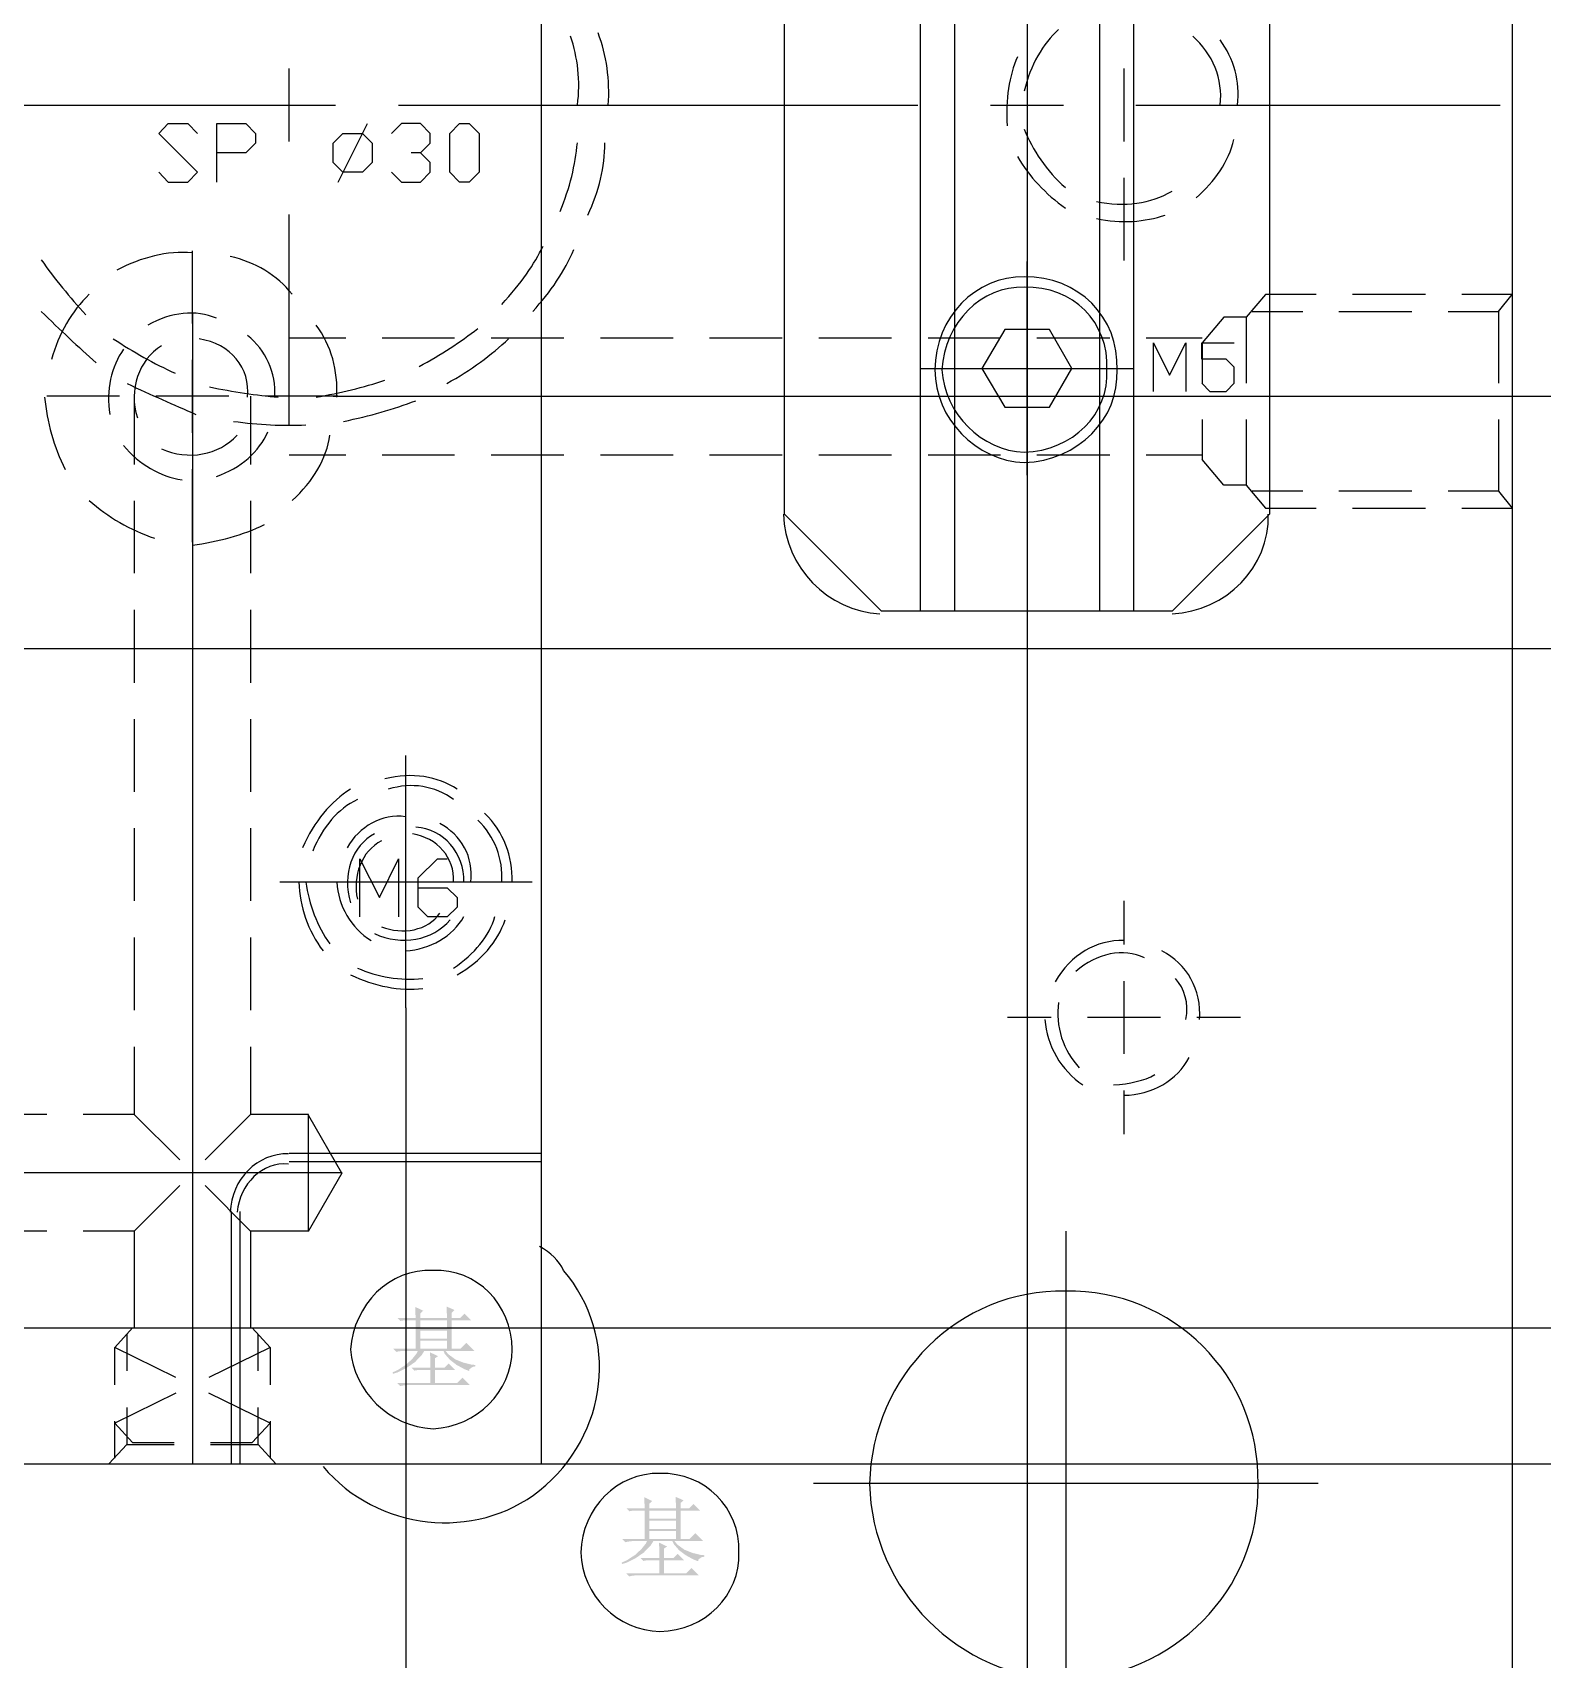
# Model space of a CAD drawing. Header units: inches. Extents: x 2 to 1172, y 492 to 1320.
# Drawn here: x 263.1 to 341, y 1001.5 to 1085.5 of the extents above; entities that cross this region are included whole.
import ezdxf

# ---------------------------------------------------------------- set-up
doc = ezdxf.new("R2010")
doc.units = ezdxf.units.IN
doc.header["$MEASUREMENT"] = 0

# ---------------------------------------------------------------- blocks, each defined once
blk = doc.blocks.new('AHH1270-500010_1')
at = {"transparency": 33554687}
h = blk.add_hatch(color=4, dxfattribs=at)
h.paths.add_polyline_path([(283.045, 1017.619), (283.045, 1017.783), (283.035, 1018.083), (283.026, 1018.219), (283.444, 1018.037), (283.299, 1017.909), (283.299, 1017.618), (283.717, 1017.618), (283.953, 1017.854), (284.299, 1017.51), (283.299, 1017.51), (283.299, 1016.04), (283.735, 1016.04), (284.044, 1016.348), (284.462, 1015.932), (282.973, 1015.932), (283.127, 1015.749), (283.49, 1015.487), (283.7, 1015.403), (283.907, 1015.322), (284.317, 1015.222), (284.517, 1015.204), (284.517, 1015.132), (284.372, 1015.103), (284.209, 1014.986), (284.189, 1014.894), (283.953, 1014.986), (283.544, 1015.208), (283.372, 1015.341), (283.2, 1015.472), (282.944, 1015.767), (282.863, 1015.932), (281.882, 1015.932), (281.745, 1015.713), (281.391, 1015.345), (281.173, 1015.196), (280.954, 1015.045), (280.5, 1014.821), (280.263, 1014.749), (280.245, 1014.821), (280.518, 1014.949), (280.949, 1015.228), (281.109, 1015.377), (281.268, 1015.527), (281.49, 1015.804), (281.554, 1015.932), (280.882, 1015.932), (280.763, 1015.932), (280.545, 1015.903), (280.445, 1015.877), (280.282, 1016.04), (281.426, 1016.04), (281.426, 1017.51), (280.845, 1017.51), (280.646, 1017.473), (280.5, 1017.618), (281.426, 1017.618), (281.426, 1017.764), (281.417, 1018.054), (281.408, 1018.2), (281.827, 1018.001), (281.682, 1017.874), (281.682, 1017.618), (283.045, 1017.618)])
h.paths.add_polyline_path([(281.681, 1017.509), (281.682, 1017.091), (283.045, 1017.091), (283.045, 1017.51), (281.682, 1017.51)])
h.paths.add_polyline_path([(281.681, 1016.982), (281.682, 1016.565), (283.045, 1016.565), (283.045, 1016.981), (281.682, 1016.981)])
h.paths.add_polyline_path([(281.681, 1016.455), (281.682, 1016.04), (283.045, 1016.04), (283.045, 1016.455), (281.682, 1016.455)])
for points in [[(282.19, 1015.057), (282.191, 1015.284), (282.182, 1015.685), (282.173, 1015.857), (282.59, 1015.657), (282.426, 1015.549), (282.426, 1015.057), (282.918, 1015.057), (283.136, 1015.275), (283.462, 1014.949), (282.426, 1014.949), (282.426, 1014.277), (283.572, 1014.277), (283.845, 1014.548), (284.226, 1014.167), (281.082, 1014.167), (280.963, 1014.167), (280.745, 1014.14), (280.646, 1014.112), (280.481, 1014.277), (282.191, 1014.277), (282.191, 1014.949), (281.572, 1014.949), (281.373, 1014.912), (281.228, 1015.057)], [(294.005, 1005.242), (294.005, 1005.468), (293.996, 1005.869), (293.987, 1006.041), (294.406, 1005.843), (294.241, 1005.733), (294.241, 1005.241), (294.732, 1005.241), (294.95, 1005.46), (295.278, 1005.133), (294.241, 1005.133), (294.241, 1004.461), (295.387, 1004.461), (295.66, 1004.734), (296.041, 1004.351), (292.897, 1004.351), (292.778, 1004.351), (292.56, 1004.325), (292.46, 1004.298), (292.297, 1004.461), (294.005, 1004.461), (294.005, 1005.133), (293.388, 1005.133), (293.188, 1005.096), (293.042, 1005.241)]]:
    blk.add_hatch(color=4, dxfattribs=at).paths.add_polyline_path(points)
h = blk.add_hatch(color=4, dxfattribs=at)
h.paths.add_polyline_path([(294.86, 1007.803), (294.86, 1007.967), (294.851, 1008.267), (294.842, 1008.404), (295.259, 1008.221), (295.113, 1008.095), (295.113, 1007.802), (295.532, 1007.802), (295.768, 1008.04), (296.114, 1007.694), (295.113, 1007.694), (295.113, 1006.224), (295.55, 1006.224), (295.86, 1006.534), (296.277, 1006.116), (294.787, 1006.116), (294.941, 1005.933), (295.305, 1005.671), (295.514, 1005.589), (295.724, 1005.507), (296.131, 1005.406), (296.332, 1005.389), (296.332, 1005.316), (296.186, 1005.289), (296.023, 1005.17), (296.005, 1005.08), (295.768, 1005.17), (295.36, 1005.394), (295.186, 1005.525), (295.014, 1005.656), (294.761, 1005.953), (294.677, 1006.116), (293.696, 1006.116), (293.56, 1005.898), (293.205, 1005.529), (292.987, 1005.38), (292.769, 1005.229), (292.315, 1005.007), (292.079, 1004.935), (292.06, 1005.007), (292.333, 1005.133), (292.765, 1005.412), (292.923, 1005.561), (293.083, 1005.711), (293.306, 1005.988), (293.368, 1006.116), (292.696, 1006.116), (292.579, 1006.116), (292.361, 1006.089), (292.26, 1006.061), (292.097, 1006.224), (293.243, 1006.224), (293.243, 1007.694), (292.661, 1007.694), (292.46, 1007.657), (292.315, 1007.802), (293.243, 1007.802), (293.243, 1007.95), (293.234, 1008.24), (293.223, 1008.386), (293.641, 1008.185), (293.496, 1008.058), (293.496, 1007.802), (294.86, 1007.802)])
h.paths.add_polyline_path([(293.496, 1007.694), (293.496, 1007.276), (294.86, 1007.276), (294.86, 1007.694), (293.496, 1007.694)])
h.paths.add_polyline_path([(293.496, 1007.167), (293.496, 1006.749), (294.86, 1006.749), (294.86, 1007.167), (293.496, 1007.167)])
h.paths.add_polyline_path([(293.496, 1006.64), (293.496, 1006.224), (294.86, 1006.224), (294.86, 1006.639), (293.496, 1006.639)])
at = {"color": 4, "transparency": 33554687}
for points in [[(337.997, 1230.383), (337.997, 930.001)], [(187.805, 1010.106), (287.933, 1010.106), (287.933, 1150.277), (187.805, 1150.277), (187.805, 1010.106)], [(307.458, 1104.168), (307.458, 1054.105)], [(309.232, 1104.168), (309.232, 1054.105)], [(312.974, 1104.168), (312.974, 1054.105)], [(316.716, 1104.168), (316.716, 1054.105)], [(318.471, 1104.168), (318.471, 1054.105)], [(300.453, 1099.15), (300.453, 1059.106)], [(325.494, 1059.106), (325.494, 1099.15)], [(317.975, 1082.071), (317.975, 1078.312)], [(317.975, 1076.432), (317.975, 1072.176)], [(300.453, 1059.106), (305.454, 1054.105)], [(320.475, 1054.105), (325.494, 1059.106)], [(305.454, 1054.105), (320.475, 1054.105)], [(317.975, 1039.137), (317.975, 1036.885)], [(317.975, 1035.005), (317.975, 1031.245)], [(314.215, 1033.125), (311.963, 1033.125)], [(319.854, 1033.125), (316.095, 1033.125)], [(323.987, 1033.125), (321.734, 1033.125)], [(317.975, 1029.365), (317.975, 1027.113)], [(287.933, 1026.12), (274.916, 1026.12)], [(287.933, 1025.677), (274.916, 1025.677)], [(271.919, 1023.123), (271.919, 1010.106)], [(272.362, 1023.123), (272.362, 1010.106)]]:
    blk.add_lwpolyline(points, dxfattribs=at)
at = {"color": 5, "transparency": 33554687}
for points in [[(274.916, 1078.312), (274.916, 1082.071)], [(258.405, 1080.192), (269.294, 1080.192)], [(273.036, 1080.192), (276.796, 1080.192)], [(280.555, 1080.192), (291.444, 1080.192)], [(268.177, 1076.733), (268.673, 1076.219), (269.684, 1076.219), (270.181, 1076.733), (268.177, 1078.72), (268.673, 1079.234), (269.684, 1079.234), (270.181, 1078.72)], [(271.174, 1076.219), (271.174, 1079.234), (272.681, 1079.234), (273.178, 1078.72), (273.178, 1078.223), (272.681, 1077.727), (271.174, 1077.727)], [(277.434, 1076.219), (278.942, 1079.234)], [(281.69, 1077.727), (282.187, 1078.223), (282.187, 1078.72), (281.69, 1079.234), (280.697, 1079.234), (280.183, 1078.72)], [(283.694, 1076.219), (283.198, 1076.733), (283.198, 1078.72), (283.694, 1079.234), (284.191, 1079.234), (284.705, 1078.72), (284.705, 1076.733), (284.191, 1076.219), (283.694, 1076.219)], [(277.682, 1076.733), (277.186, 1077.23), (277.186, 1078.223), (277.682, 1078.72), (278.693, 1078.72), (279.19, 1078.223), (279.19, 1077.23), (278.693, 1076.733), (277.682, 1076.733)], [(280.183, 1076.733), (280.697, 1076.219), (281.69, 1076.219), (282.187, 1076.733), (282.187, 1077.23), (281.69, 1077.727), (281.194, 1077.727)], [(274.916, 1063.663), (274.916, 1074.552)]]:
    blk.add_lwpolyline(points, dxfattribs=at)
at = {"color": 1, "transparency": 33554687}
for points in [[(258.53, 1080.192), (277.292, 1080.192)], [(281.052, 1080.192), (284.812, 1080.192)], [(288.571, 1080.192), (307.334, 1080.192)], [(311.094, 1080.192), (314.853, 1080.192)], [(318.595, 1080.192), (337.376, 1080.192)], [(337.997, 1065.171), (368.375, 1065.171)], [(312.974, 1054.105), (312.974, 923.669)], [(228.842, 1052.154), (366.46, 1052.154)], [(280.928, 1033.622), (280.928, 921.559)], [(254.397, 1017.111), (368.038, 1017.111)], [(287.933, 1010.106), (356.032, 1010.106), (362.026, 1005.087), (368.038, 1005.087)]]:
    blk.add_lwpolyline(points, dxfattribs=at)
at = {"color": 2, "transparency": 33554687}
for points in [[(269.915, 1068.93), (269.915, 1072.672)], [(327.888, 1070.42), (325.281, 1070.42), (324.288, 1069.25)], [(325.281, 1070.42), (324.288, 1069.25)], [(325.281, 1070.42), (324.288, 1069.25)], [(333.528, 1070.42), (329.768, 1070.42)], [(337.997, 1070.42), (335.407, 1070.42)], [(337.305, 1069.551), (337.997, 1070.42)], [(269.915, 1069.48), (269.915, 1010.106)], [(323.135, 1069.25), (322.018, 1067.92)], [(324.288, 1069.25), (323.135, 1069.25)], [(324.288, 1069.25), (324.288, 1065.845)], [(324.288, 1069.25), (324.288, 1065.845)], [(324.288, 1069.25), (324.288, 1065.845)], [(324.59, 1069.551), (327.196, 1069.551)], [(329.059, 1069.551), (332.818, 1069.551)], [(334.698, 1069.551), (337.305, 1069.551)], [(337.305, 1069.551), (337.305, 1065.845)], [(277.824, 1068.168), (274.916, 1068.168)], [(283.446, 1068.168), (279.704, 1068.168)], [(289.086, 1068.168), (285.326, 1068.168)], [(294.725, 1068.168), (290.965, 1068.168)], [(300.347, 1068.168), (296.587, 1068.168)], [(305.986, 1068.168), (302.227, 1068.168)], [(311.608, 1068.168), (307.866, 1068.168)], [(317.248, 1068.168), (313.488, 1068.168)], [(322.018, 1068.168), (319.127, 1068.168)], [(322.018, 1067.92), (322.018, 1065.845)], [(269.915, 1063.291), (269.915, 1067.051)], [(266.155, 1065.171), (262.413, 1065.171)], [(266.918, 1065.171), (266.918, 1061.659)], [(271.795, 1065.171), (268.035, 1065.171)], [(272.912, 1065.171), (272.912, 1061.659)], [(277.416, 1065.171), (273.675, 1065.171)], [(277.186, 1065.171), (337.997, 1065.171)], [(322.018, 1063.965), (322.018, 1061.908)], [(324.288, 1063.965), (324.288, 1060.578)], [(324.288, 1063.965), (324.288, 1060.578)], [(324.288, 1063.965), (324.288, 1060.578)], [(337.305, 1063.965), (337.305, 1060.276)], [(274.916, 1062.156), (277.824, 1062.156)], [(279.704, 1062.156), (283.446, 1062.156)], [(285.326, 1062.156), (289.086, 1062.156)], [(290.965, 1062.156), (294.725, 1062.156)], [(296.587, 1062.156), (300.347, 1062.156)], [(302.227, 1062.156), (305.986, 1062.156)], [(307.866, 1062.156), (311.608, 1062.156)], [(313.488, 1062.156), (317.248, 1062.156)], [(319.127, 1062.156), (322.018, 1062.156)], [(323.135, 1060.578), (322.018, 1061.908)], [(269.915, 1057.651), (269.915, 1061.411)], [(324.288, 1060.578), (323.135, 1060.578)], [(324.288, 1060.578), (325.281, 1059.407)], [(324.288, 1060.578), (325.281, 1059.407)], [(324.288, 1060.578), (325.281, 1059.407)], [(327.196, 1060.276), (324.59, 1060.276)], [(332.818, 1060.276), (329.059, 1060.276)], [(337.305, 1060.276), (334.698, 1060.276)], [(337.305, 1060.276), (337.997, 1059.407)], [(266.918, 1059.78), (266.918, 1056.038)], [(272.912, 1059.78), (272.912, 1056.038)], [(325.281, 1059.407), (327.888, 1059.407)], [(325.281, 1059.407), (327.888, 1059.407)], [(329.768, 1059.407), (333.528, 1059.407)], [(329.768, 1059.407), (333.528, 1059.407)], [(335.407, 1059.407), (337.997, 1059.407)], [(335.407, 1059.407), (337.997, 1059.407)], [(266.918, 1054.158), (266.918, 1050.398)], [(272.912, 1054.158), (272.912, 1050.398)], [(266.918, 1048.518), (266.918, 1044.759)], [(272.912, 1048.518), (272.912, 1044.759)], [(266.918, 1042.897), (266.918, 1039.137)], [(272.912, 1042.897), (272.912, 1039.137)], [(266.918, 1037.257), (266.918, 1033.497)], [(272.912, 1037.257), (272.912, 1033.497)], [(266.918, 1031.618), (266.918, 1028.124)], [(272.912, 1031.618), (272.912, 1028.124)], [(262.413, 1028.124), (258.654, 1028.124)], [(266.918, 1028.124), (264.275, 1028.124)], [(266.918, 1028.124), (269.259, 1025.783)], [(272.912, 1028.124), (270.571, 1025.783)], [(275.909, 1028.124), (272.912, 1028.124)], [(275.909, 1022.112), (275.909, 1028.124)], [(275.909, 1028.071), (277.612, 1025.109)], [(277.647, 1025.109), (187.805, 1025.109)], [(275.909, 1022.112), (277.647, 1025.109)], [(269.259, 1024.453), (266.918, 1022.112)], [(270.571, 1024.453), (272.912, 1022.112)], [(262.413, 1022.112), (258.654, 1022.112)], [(266.918, 1022.112), (264.275, 1022.112)], [(266.918, 1022.112), (266.918, 1017.111)], [(275.909, 1022.112), (272.912, 1022.112)], [(272.912, 1022.112), (272.912, 1017.111)], [(265.907, 1016.1), (266.829, 1017.111)], [(266.829, 1017.111), (268.975, 1017.111)], [(270.855, 1017.111), (273.001, 1017.111)], [(273.001, 1017.111), (273.923, 1016.1)], [(266.528, 1016.81), (266.528, 1014.894)], [(273.302, 1014.894), (273.302, 1016.81)], [(269.064, 1014.557), (265.907, 1016.1)], [(265.907, 1014.185), (265.907, 1016.1)], [(273.923, 1016.1), (270.766, 1014.557)], [(273.923, 1016.1), (273.923, 1014.185)], [(269.064, 1013.741), (265.907, 1012.199)], [(266.528, 1013.014), (266.528, 1011.099)], [(273.923, 1012.199), (270.766, 1013.741)], [(273.302, 1011.099), (273.302, 1013.014)], [(265.907, 1010.39), (265.907, 1012.305)], [(265.907, 1012.199), (266.829, 1011.206)], [(273.001, 1011.206), (273.923, 1012.199)], [(273.923, 1012.305), (273.923, 1010.39)], [(265.605, 1010.106), (266.528, 1011.099)], [(266.528, 1011.099), (268.975, 1011.099)], [(266.829, 1011.206), (268.975, 1011.206)], [(270.855, 1011.206), (273.001, 1011.206)], [(270.855, 1011.099), (273.302, 1011.099)], [(273.302, 1011.099), (274.224, 1010.106)]]:
    blk.add_lwpolyline(points, dxfattribs=at)
at = {"color": 6, "transparency": 33554687}
for points in [[(312.974, 1061.11), (312.974, 1072.123)], [(311.821, 1068.611), (310.65, 1066.607), (311.821, 1064.603), (314.126, 1064.603), (315.279, 1066.607), (314.126, 1068.611), (311.821, 1068.611)], [(319.5, 1065.419), (319.5, 1067.92), (320.333, 1066.253), (321.167, 1067.92), (321.167, 1065.419)], [(322, 1065.845), (322.408, 1065.419), (323.242, 1065.419), (323.667, 1065.845), (323.667, 1066.678), (323.242, 1067.086), (322, 1067.086), (322, 1067.92), (323.667, 1067.92)], [(307.458, 1066.607), (318.471, 1066.607)], [(280.928, 1033.622), (280.928, 1046.638)], [(278.551, 1038.321), (278.551, 1041.318), (279.562, 1039.314), (280.555, 1041.318), (280.555, 1038.321)], [(281.566, 1039.811), (283.056, 1039.811), (283.57, 1039.314), (283.57, 1038.818), (283.056, 1038.321), (282.063, 1038.321), (281.566, 1038.818), (281.566, 1040.325), (282.559, 1041.318), (283.056, 1041.318)], [(274.419, 1040.13), (287.436, 1040.13)], [(314.978, 1022.112), (314.978, 996.078)], [(327.994, 1009.095), (301.961, 1009.095)]]:
    blk.add_lwpolyline(points, dxfattribs=at)
at = {"color": 5, "transparency": 33554687}
for points in [[(289.777, 1080.192), (289.95, 1081.432), (289.797, 1082.662), (289.423, 1083.738)], [(291.373, 1080.192), (291.452, 1081.48), (291.302, 1082.758), (290.841, 1083.916)], [(288.891, 1074.694), (289.382, 1075.923), (289.684, 1077.125), (289.777, 1078.241)], [(290.309, 1074.517), (290.894, 1075.751), (291.191, 1077.004), (291.196, 1078.241)], [(285.876, 1069.906), (286.862, 1070.991), (287.578, 1072.003), (288.004, 1072.921)], [(287.472, 1069.551), (288.411, 1070.56), (289.118, 1071.635), (289.6, 1072.743)], [(262.112, 1072.211), (262.811, 1071.24), (263.588, 1070.274), (264.417, 1069.374)], [(262.112, 1069.551), (263.099, 1068.594), (264.036, 1067.711), (264.949, 1066.891)], [(281.619, 1066.714), (282.731, 1067.302), (283.764, 1067.987), (284.634, 1068.664)], [(265.836, 1068.132), (266.865, 1067.467), (267.939, 1066.847), (269.028, 1066.359)], [(283.038, 1065.827), (284.302, 1066.53), (285.335, 1067.299), (286.23, 1068.132)], [(266.545, 1065.827), (267.781, 1065.247), (268.963, 1064.737), (270.092, 1064.231)], [(276.299, 1065.118), (277.546, 1065.355), (278.757, 1065.62), (279.846, 1066.004)], [(270.802, 1065.65), (272.008, 1065.413), (273.233, 1065.222), (274.348, 1065.118)], [(277.718, 1063.876), (279.063, 1064.149), (280.296, 1064.518), (281.442, 1064.94)], [(272.043, 1063.876), (273.325, 1063.703), (274.61, 1063.629), (275.767, 1063.699)]]:
    blk.add_open_spline(points, degree=3, dxfattribs=at)
at = {"color": 4, "transparency": 33554687}
for points in [[(314.605, 1084.093), (313.792, 1083.373), (313.138, 1082.24), (312.832, 1080.901)], [(322.94, 1080.192), (323.092, 1081.541), (322.562, 1082.831), (321.521, 1083.738)], [(323.827, 1080.192), (323.993, 1081.404), (323.629, 1082.583), (322.94, 1083.561)], [(312.477, 1082.674), (312.049, 1081.715), (311.865, 1080.495), (311.945, 1079.128)], [(312.832, 1078.95), (313.259, 1077.886), (313.975, 1076.791), (314.96, 1075.935)], [(321.699, 1075.403), (322.675, 1076.252), (323.37, 1077.272), (323.65, 1078.418)], [(312.477, 1077.532), (313.097, 1076.502), (313.936, 1075.597), (314.96, 1074.871)], [(316.556, 1075.226), (317.992, 1074.916), (319.375, 1075.102), (320.457, 1075.758)], [(316.556, 1074.339), (317.826, 1074.071), (319.056, 1074.163), (320.103, 1074.517)], [(300.418, 1059.088), (300.463, 1056.347), (302.705, 1054.106), (305.383, 1053.945)], [(320.457, 1053.945), (323.254, 1054.106), (325.495, 1056.347), (325.423, 1059.088)], [(317.975, 1037.097), (316.555, 1037.141), (315.232, 1036.378), (314.428, 1034.969)], [(319.039, 1036.211), (317.936, 1036.728), (316.582, 1036.443), (315.492, 1035.501)], [(321.876, 1033.019), (321.991, 1034.567), (321.227, 1035.889), (319.925, 1036.565)], [(321.167, 1033.019), (321.34, 1033.88), (321.093, 1034.602), (320.635, 1035.147)], [(314.605, 1033.905), (314.42, 1032.698), (314.85, 1031.384), (315.669, 1030.536)], [(313.896, 1033.019), (313.98, 1031.705), (314.744, 1030.383), (315.847, 1029.649)], [(317.975, 1029.117), (319.416, 1029.131), (320.739, 1029.894), (321.344, 1031.068)], [(317.443, 1029.649), (318.269, 1029.712), (319.019, 1029.86), (319.571, 1030.181)], [(274.88, 1026.102), (273.271, 1026.127), (271.927, 1024.782), (271.866, 1023.087)], [(274.88, 1025.57), (273.515, 1025.687), (272.367, 1024.539), (272.22, 1023.087)]]:
    blk.add_open_spline(points, degree=3, dxfattribs=at)
at = {"color": 2, "transparency": 33554687}
for points in [[(269.915, 1072.566), (268.606, 1072.687), (267.311, 1072.34), (266.013, 1071.679)], [(275.058, 1070.438), (274.302, 1071.419), (273.141, 1072.09), (271.866, 1072.389)], [(264.595, 1070.438), (263.682, 1069.555), (263.011, 1068.394), (262.644, 1067.068)], [(271.156, 1069.196), (270.094, 1069.649), (268.828, 1069.516), (267.609, 1068.842)], [(274.171, 1065.118), (274.23, 1066.397), (273.712, 1067.56), (272.752, 1068.31)], [(277.363, 1065.118), (277.434, 1066.495), (277.087, 1067.79), (276.299, 1068.842)], [(266.368, 1067.6), (265.724, 1066.721), (265.459, 1065.476), (265.659, 1064.231)], [(268.319, 1067.778), (267.16, 1067.05), (266.603, 1065.52), (267.077, 1064.053)], [(272.752, 1065.118), (272.928, 1066.635), (271.881, 1067.882), (270.27, 1068.132)], [(262.289, 1065.118), (262.414, 1063.859), (262.761, 1062.564), (263.353, 1061.393)], [(271.156, 1061.039), (272.415, 1061.459), (273.361, 1062.311), (273.816, 1063.344)], [(266.368, 1062.635), (267.158, 1061.659), (268.26, 1061.023), (269.383, 1060.861)], [(268.319, 1062.457), (269.685, 1061.847), (271.288, 1062.13), (272.22, 1063.167)], [(275.058, 1059.797), (276.166, 1060.799), (276.837, 1061.96), (277.009, 1063.167)], [(264.595, 1059.797), (265.546, 1058.935), (266.707, 1058.265), (267.964, 1057.847)], [(269.915, 1057.492), (271.242, 1057.668), (272.537, 1058.015), (273.639, 1058.556)]]:
    blk.add_open_spline(points, degree=3, dxfattribs=at)
at = {"color": 6, "transparency": 33554687}
for points in [[(317.62, 1066.536), (317.735, 1063.995), (315.606, 1061.866), (312.832, 1061.748), (310.352, 1061.866), (308.223, 1063.995), (308.221, 1066.536), (308.223, 1069.248), (310.352, 1071.378), (312.832, 1071.325), (315.606, 1071.378), (317.735, 1069.248), (317.62, 1066.536)], [(317.088, 1066.536), (317.235, 1064.271), (315.329, 1062.366), (312.832, 1062.28), (310.629, 1062.366), (308.724, 1064.271), (308.575, 1066.536), (308.724, 1068.972), (310.629, 1070.877), (312.832, 1070.793), (315.329, 1070.877), (317.235, 1068.972), (317.088, 1066.536)]]:
    blk.add_open_spline(points, degree=3, knots=[0, 0, 0, 0, 1, 1, 1, 2, 2, 2, 3, 3, 3, 4, 4, 4, 4], dxfattribs=at)
for points in [[(278.073, 1044.901), (277.063, 1044.268), (276.206, 1043.247), (275.59, 1041.886)], [(283.57, 1044.901), (282.57, 1045.563), (281.257, 1045.795), (279.846, 1045.433)], [(283.393, 1044.369), (282.422, 1045.07), (281.228, 1045.281), (280.023, 1044.901)], [(278.427, 1044.369), (277.416, 1043.894), (276.636, 1042.965), (276.122, 1041.708)], [(280.91, 1043.482), (279.686, 1043.651), (278.529, 1042.983), (277.895, 1041.886)], [(284.28, 1040.112), (284.443, 1041.398), (283.775, 1042.555), (282.684, 1043.127)], [(285.876, 1040.112), (285.945, 1041.323), (285.53, 1042.463), (284.634, 1043.304)], [(286.408, 1040.112), (286.445, 1041.441), (285.989, 1042.694), (284.989, 1043.659)], [(279.314, 1042.595), (278.174, 1042.019), (277.617, 1040.489), (278.073, 1039.048)], [(283.393, 1040.112), (283.441, 1041.361), (282.569, 1042.401), (281.265, 1042.595)], [(283.925, 1040.112), (283.942, 1041.604), (282.895, 1042.851), (281.442, 1042.95)], [(279.669, 1042.24), (278.634, 1041.707), (278.17, 1040.432), (278.427, 1039.226)], [(275.412, 1040.112), (275.431, 1038.852), (275.887, 1037.598), (276.654, 1036.565)], [(275.767, 1040.112), (275.932, 1038.969), (276.346, 1037.83), (277.009, 1036.92)], [(277.363, 1040.112), (277.434, 1038.894), (278.102, 1037.737), (279.137, 1037.097)], [(279.314, 1037.452), (280.699, 1036.816), (282.302, 1037.099), (283.216, 1038.162)], [(279.669, 1037.807), (280.739, 1037.371), (282.075, 1037.607), (282.684, 1038.516)], [(280.91, 1036.565), (282.19, 1036.642), (283.347, 1037.31), (283.925, 1038.339)], [(283.393, 1035.679), (284.461, 1036.399), (285.24, 1037.328), (285.521, 1038.339)], [(283.57, 1035.324), (284.813, 1036.024), (285.67, 1037.046), (286.053, 1038.162)], [(278.427, 1035.679), (279.454, 1035.222), (280.648, 1035.012), (281.797, 1035.147)], [(278.073, 1035.324), (279.306, 1034.73), (280.619, 1034.498), (281.797, 1034.615)]]:
    blk.add_open_spline(points, degree=3, dxfattribs=at)
at = {"color": 4, "transparency": 33554687}
for points, knots in [([(276.654, 1009.964), (279.453, 1006.653), (284.494, 1006.095), (287.826, 1008.723), (291.401, 1011.625), (291.959, 1016.666), (289.068, 1020.073), (288.825, 1020.58), (288.407, 1020.998), (287.826, 1021.314)], [0, 0, 0, 0, 1, 1, 1, 2, 2, 2, 3, 3, 3, 3]), ([(286.408, 1015.994), (286.413, 1013.84), (284.585, 1012.012), (282.329, 1011.915), (280.076, 1012.012), (278.248, 1013.84), (278.073, 1015.994), (278.248, 1018.349), (280.076, 1020.177), (282.329, 1020.073), (284.585, 1020.177), (286.413, 1018.349), (286.408, 1015.994)], [0, 0, 0, 0, 1, 1, 1, 2, 2, 2, 3, 3, 3, 4, 4, 4, 4]), ([(324.891, 1009.077), (324.995, 1003.575), (320.512, 999.093), (314.96, 998.969), (309.452, 999.093), (304.969, 1003.575), (304.851, 1009.077), (304.969, 1014.635), (309.452, 1019.118), (314.96, 1019.009), (320.512, 1019.118), (324.995, 1014.635), (324.891, 1009.077)], [0, 0, 0, 0, 1, 1, 1, 2, 2, 2, 3, 3, 3, 4, 4, 4, 4]), ([(298.112, 1005.531), (298.183, 1003.33), (296.356, 1001.502), (294.033, 1001.452), (291.846, 1001.502), (290.019, 1003.33), (289.955, 1005.531), (290.019, 1007.839), (291.846, 1009.667), (294.033, 1009.609), (296.356, 1009.667), (298.183, 1007.839), (298.112, 1005.531)], [0, 0, 0, 0, 1, 1, 1, 2, 2, 2, 3, 3, 3, 4, 4, 4, 4])]:
    blk.add_open_spline(points, degree=3, knots=knots, dxfattribs=at)

msp = doc.modelspace()

# ---------------------------------------------------------------- block references
msp.add_blockref('AHH1270-500010_1', (1.452, 1.529))

doc.saveas('drawing.dxf')
